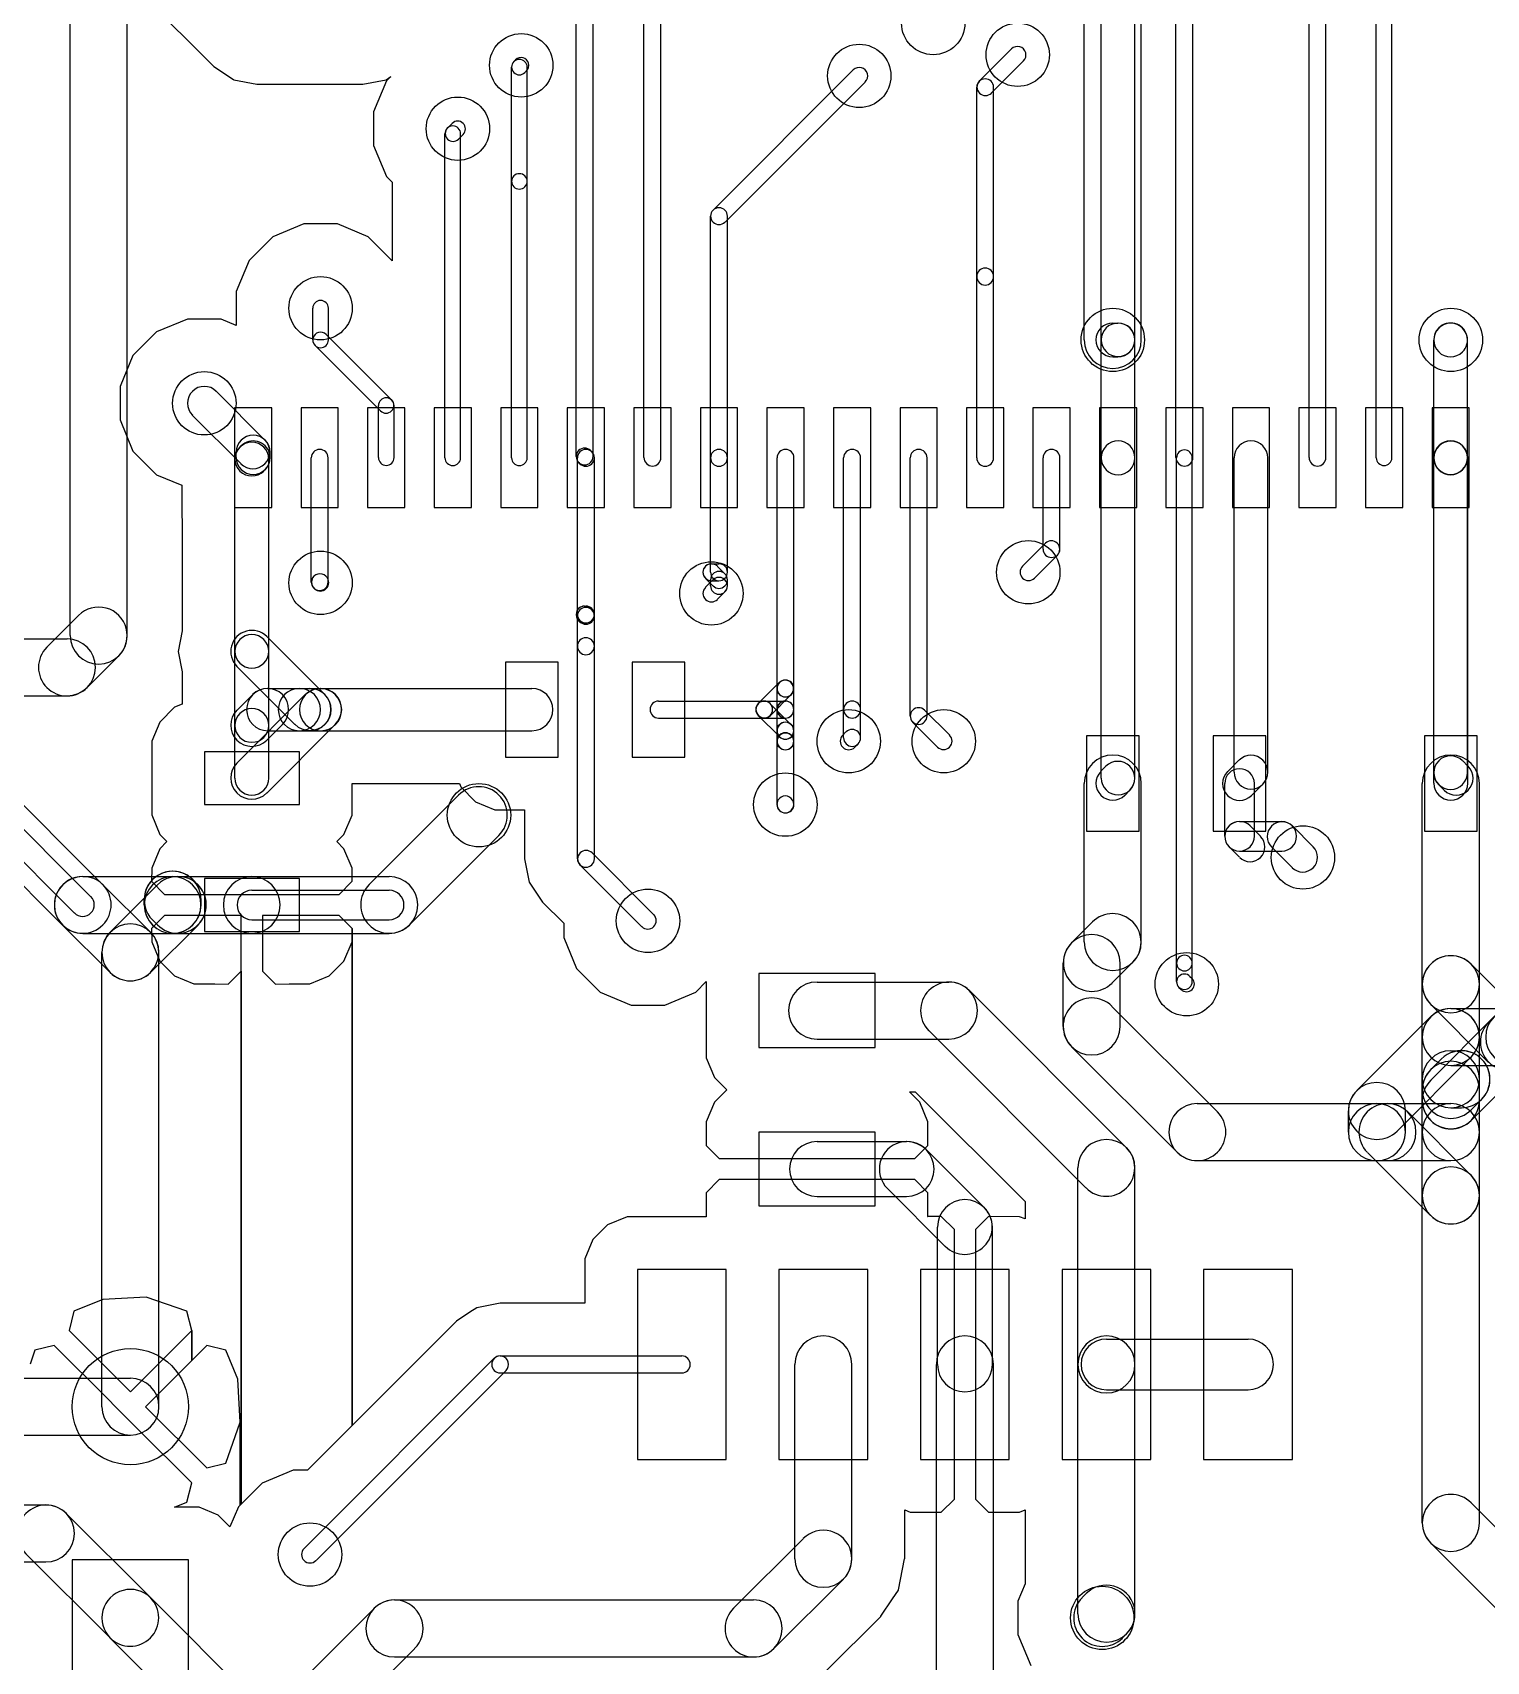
# Model space of a CAD drawing. Extents: x -29274 to 69862, y 24345 to 162744.
# Drawn here: x 587 to 7468, y 33264 to 40975 of the extents above; entities that cross this region are included whole.
import ezdxf

# ---------------------------------------------------------------- set-up
doc = ezdxf.new("R2010")
doc.units = 0
doc.layers.add('BLACK', color=1, linetype='CONTINUOUS')

msp = doc.modelspace()

# ---------------------------------------------------------------- linework, layer by layer
at = {"layer": 'BLACK'}
for p, q in [((765, 38120), (765, 43370)), ((1035, 38120), (1035, 43370)), ((5645, 39521), (5645, 42495)), ((5805, 39521), (5805, 42495)), ((5565, 39520), (5565, 42470)), ((5835, 39520), (5835, 42470)), ((5999, 38963), (5999, 42309)), ((6079, 38963), (6079, 42309)), ((6629, 38963), (6629, 41939)), ((6709, 38963), (6709, 41939)), ((6947, 38962), (6947, 41454)), ((7021, 38962), (7021, 41454)), ((1095, 41165), (1444, 40816)), ((1095, 41165), (1444, 40816)), ((3160, 38968), (3160, 41070)), ((3240, 38968), (3240, 41070)), ((3481, 38963), (3481, 41041)), ((3561, 38963), (3561, 41041)), ((5068, 40745), (5221, 40898)), ((1444, 40816), (1445, 40815)), ((1444, 40816), (1445, 40815)), ((1445, 40815), (1538, 40753)), ((1445, 40815), (1538, 40753)), ((2854, 40271), (2854, 40811)), ((2865, 40838), (2873, 40846)), ((2917, 40786), (2925, 40794)), ((2928, 40271), (2928, 40811)), ((3808, 40135), (4471, 40798)), ((5125, 40688), (5278, 40841)), ((1538, 40753), (1539, 40752)), ((1538, 40753), (1539, 40752)), ((1539, 40752), (1649, 40731)), ((1539, 40752), (1649, 40731)), ((1649, 40731), (1650, 40730)), ((1649, 40731), (1650, 40730)), ((1650, 40730), (2150, 40730)), ((1650, 40730), (2150, 40730)), ((2150, 40730), (2261, 40752)), ((2150, 40730), (2261, 40752)), ((2262, 40746), (2201, 40600)), ((2262, 40746), (2201, 40600)), ((2261, 40752), (2282, 40767)), ((2261, 40752), (2282, 40767)), ((2282, 40767), (2262, 40746)), ((2282, 40767), (2262, 40746)), ((3865, 40078), (4528, 40741)), ((5056, 39820), (5056, 40716)), ((5136, 39820), (5136, 40716)), ((2201, 40600), (2201, 40441)), ((2201, 40600), (2201, 40441)), ((2539, 38962), (2539, 40496)), ((2573, 40545), (2551, 40523)), ((2625, 40493), (2603, 40471)), ((2613, 38962), (2613, 40496)), ((2201, 40441), (2262, 40294)), ((2201, 40441), (2262, 40294)), ((2262, 40294), (2289, 40267)), ((2262, 40294), (2289, 40267)), ((2289, 40267), (2289, 39894)), ((2289, 40267), (2289, 39894)), ((2854, 38962), (2854, 40270)), ((2928, 38962), (2928, 40270)), ((3796, 38962), (3796, 40106)), ((3876, 38962), (3876, 40106)), ((1871, 40069), (1724, 40008)), ((1871, 40069), (1724, 40008)), ((2030, 40069), (1871, 40069)), ((2030, 40069), (1871, 40069)), ((2176, 40008), (2030, 40069)), ((2176, 40008), (2030, 40069)), ((1724, 40008), (1612, 39896)), ((1724, 40008), (1612, 39896)), ((2288, 39896), (2176, 40008)), ((2288, 39896), (2176, 40008)), ((1612, 39896), (1551, 39750)), ((1612, 39896), (1551, 39750)), ((2289, 39894), (2288, 39896)), ((2289, 39894), (2288, 39896)), ((5056, 38962), (5056, 39820)), ((5136, 38962), (5136, 39820)), ((1551, 39750), (1551, 39591)), ((1551, 39750), (1551, 39591)), ((1913, 39520), (1913, 39670)), ((1987, 39520), (1987, 39670)), ((1174, 39558), (1062, 39446)), ((1174, 39558), (1062, 39446)), ((1321, 39619), (1174, 39558)), ((1321, 39619), (1174, 39558)), ((1480, 39619), (1321, 39619)), ((1480, 39619), (1321, 39619)), ((1551, 39589), (1480, 39619)), ((1551, 39589), (1480, 39619)), ((1551, 39591), (1551, 39589)), ((1551, 39591), (1551, 39589)), ((5700, 39600), (5724, 39600)), ((5700, 39600), (5724, 39600)), ((5700, 39600), (5724, 39600)), ((2234, 39184), (1924, 39494)), ((2286, 39236), (1976, 39546)), ((5645, 38962), (5645, 39520)), ((5805, 38962), (5805, 39520)), ((7219, 38963), (7219, 39519)), ((7379, 38963), (7379, 39519)), ((1062, 39446), (1001, 39300)), ((1062, 39446), (1001, 39300)), ((5700, 39440), (5724, 39440)), ((5700, 39440), (5724, 39440)), ((5700, 39440), (5724, 39440)), ((1001, 39300), (1001, 39141)), ((1001, 39300), (1001, 39141)), ((1456, 39277), (1687, 39046)), ((1719, 39198), (1543, 39198)), ((1543, 39198), (1543, 38726)), ((1719, 38726), (1719, 39198)), ((2034, 39198), (1858, 39198)), ((1858, 39198), (1858, 38726)), ((2034, 38726), (2034, 39198)), ((2349, 39198), (2173, 39198)), ((2173, 39198), (2173, 38726)), ((2224, 38963), (2224, 39209)), ((2298, 38963), (2298, 39209)), ((2349, 38726), (2349, 39198)), ((2664, 39198), (2488, 39198)), ((2488, 39198), (2488, 38726)), ((2664, 38726), (2664, 39198)), ((2979, 39198), (2803, 39198)), ((2803, 39198), (2803, 38726)), ((2979, 38726), (2979, 39198)), ((3294, 39198), (3118, 39198)), ((3118, 39198), (3118, 38726)), ((3294, 38726), (3294, 39198)), ((3609, 39198), (3433, 39198)), ((3433, 39198), (3433, 38726)), ((3609, 38726), (3609, 39198)), ((3924, 39198), (3748, 39198)), ((3748, 39198), (3748, 38726)), ((3924, 38726), (3924, 39198)), ((4239, 39198), (4063, 39198)), ((4063, 39198), (4063, 38726)), ((4239, 38726), (4239, 39198)), ((4554, 39198), (4378, 39198)), ((4378, 39198), (4378, 38726)), ((4554, 38726), (4554, 39198)), ((4869, 39198), (4693, 39198)), ((4693, 39198), (4693, 38726)), ((4869, 38726), (4869, 39198)), ((5184, 39198), (5008, 39198)), ((5008, 39198), (5008, 38726)), ((5184, 38726), (5184, 39198)), ((5498, 39198), (5322, 39198)), ((5322, 39198), (5322, 38726)), ((5498, 38726), (5498, 39198)), ((5813, 39198), (5637, 39198)), ((5637, 39198), (5637, 38726)), ((5813, 38726), (5813, 39198)), ((6127, 39198), (5951, 39198)), ((5951, 39198), (5951, 38726)), ((6127, 38726), (6127, 39198)), ((6442, 39198), (6266, 39198)), ((6266, 39198), (6266, 38726)), ((6442, 38726), (6442, 39198)), ((6757, 39198), (6581, 39198)), ((6581, 39198), (6581, 38726)), ((6757, 38726), (6757, 39198)), ((7072, 39198), (6896, 39198)), ((6896, 39198), (6896, 38726)), ((7072, 38726), (7072, 39198)), ((7387, 39198), (7211, 39198)), ((7211, 39198), (7211, 38726)), ((7387, 38726), (7387, 39198)), ((1001, 39141), (1062, 38994)), ((1001, 39141), (1062, 38994)), ((1343, 39164), (1574, 38933)), ((1569, 39013), (1574, 39018)), ((1062, 38994), (1174, 38882)), ((1062, 38994), (1174, 38882)), ((1545, 38046), (1545, 38956)), ((1551, 38963), (1551, 38989)), ((1705, 38046), (1705, 38956)), ((1711, 38963), (1711, 38989)), ((1906, 38374), (1906, 38962)), ((1986, 38374), (1986, 38962)), ((3166, 38220), (3166, 38962)), ((3228, 38996), (3234, 38990)), ((3246, 38220), (3246, 38962)), ((3796, 38420), (3796, 38962)), ((3876, 38420), (3876, 38962)), ((4111, 37870), (4111, 38962)), ((4191, 37870), (4191, 38962)), ((4426, 37770), (4426, 38962)), ((4506, 37770), (4506, 38962)), ((4741, 37740), (4741, 38962)), ((4821, 37740), (4821, 38962)), ((5370, 38530), (5370, 38962)), ((5450, 38530), (5450, 38962)), ((5645, 37446), (5645, 38962)), ((5805, 37446), (5805, 38962)), ((6002, 36570), (6002, 38962)), ((6076, 36570), (6076, 38962)), ((6274, 37474), (6274, 38962)), ((6434, 37474), (6434, 38962)), ((7219, 37472), (7219, 38962)), ((7220, 37421), (7220, 38961)), ((7379, 37472), (7379, 38962)), ((7380, 37421), (7380, 38961)), ((1174, 38882), (1294, 38832)), ((1174, 38882), (1294, 38832)), ((1682, 38900), (1687, 38905)), ((3172, 38940), (3178, 38934)), ((1294, 38832), (1294, 38677)), ((1294, 38832), (1294, 38677)), ((1543, 38726), (1719, 38726)), ((1858, 38726), (2034, 38726)), ((2173, 38726), (2349, 38726)), ((2488, 38726), (2664, 38726)), ((2803, 38726), (2979, 38726)), ((3118, 38726), (3294, 38726)), ((3433, 38726), (3609, 38726)), ((3748, 38726), (3924, 38726)), ((4063, 38726), (4239, 38726)), ((4378, 38726), (4554, 38726)), ((4693, 38726), (4869, 38726)), ((5008, 38726), (5184, 38726)), ((5322, 38726), (5498, 38726)), ((5637, 38726), (5813, 38726)), ((5951, 38726), (6127, 38726)), ((6266, 38726), (6442, 38726)), ((6581, 38726), (6757, 38726)), ((6896, 38726), (7072, 38726)), ((7211, 38726), (7387, 38726)), ((1294, 38677), (1295, 38675)), ((1294, 38677), (1295, 38675)), ((1295, 38675), (1295, 38143)), ((1295, 38675), (1295, 38143)), ((5381, 38558), (5272, 38449)), ((5438, 38501), (5329, 38392)), ((1978, 38399), (1975, 38402)), ((3800, 38460), (3836, 38460)), ((3864, 38413), (3829, 38448)), ((1921, 38342), (1918, 38345)), ((3807, 38356), (3772, 38391)), ((3772, 38349), (3807, 38384)), ((3796, 38356), (3796, 38384)), ((3800, 38380), (3836, 38380)), ((3829, 38292), (3864, 38327)), ((3876, 38356), (3876, 38384)), ((3200, 38260), (3206, 38260)), ((3234, 38242), (3228, 38248)), ((655, 38066), (804, 38215)), ((3166, 38070), (3166, 38214)), ((3178, 38186), (3172, 38192)), ((3200, 38180), (3206, 38180)), ((3246, 38070), (3246, 38214)), ((100, 38105), (750, 38105)), ((1295, 38143), (1276, 38045)), ((1295, 38143), (1276, 38045)), ((1970, 37842), (1696, 38116)), ((846, 37875), (995, 38024)), ((1276, 38045), (1295, 37948)), ((1276, 38045), (1295, 37948)), ((1545, 37695), (1545, 38045)), ((1705, 37695), (1705, 38045)), ((3166, 37064), (3166, 38070)), ((3246, 37064), (3246, 38070)), ((1295, 37948), (1295, 37797)), ((1295, 37948), (1295, 37797)), ((1828, 37700), (1554, 37974)), ((3075, 37995), (2825, 37995)), ((2825, 37995), (2825, 37545)), ((3075, 37545), (3075, 37995)), ((3675, 37995), (3425, 37995)), ((3425, 37995), (3425, 37545)), ((3675, 37545), (3675, 37995)), ((920, 36941), (-5, 37866)), ((1700, 37870), (1850, 37870)), ((1850, 37870), (1950, 37870)), ((1850, 37870), (1900, 37870)), ((1950, 37870), (2950, 37870)), ((4121, 37898), (4022, 37799)), ((4111, 37770), (4111, 37870)), ((4191, 37770), (4191, 37870)), ((863, 36884), (-62, 37809)), ((100, 37835), (750, 37835)), ((1295, 37796), (1259, 37781)), ((1295, 37796), (1259, 37781)), ((1295, 37797), (1295, 37796)), ((1295, 37797), (1295, 37796)), ((1629, 37841), (1554, 37766)), ((1878, 37841), (1554, 37517)), ((3550, 37810), (4050, 37810)), ((4050, 37810), (4150, 37810)), ((4078, 37798), (4178, 37698)), ((4178, 37841), (4079, 37742)), ((786, 36807), (-139, 37732)), ((1189, 37711), (1151, 37620)), ((1189, 37711), (1151, 37620)), ((1259, 37781), (1189, 37711)), ((1259, 37781), (1189, 37711)), ((3550, 37730), (4050, 37730)), ((4022, 37742), (4122, 37642)), ((4050, 37730), (4150, 37730)), ((4111, 37670), (4111, 37770)), ((4191, 37670), (4191, 37770)), ((4426, 37636), (4426, 37770)), ((4506, 37636), (4506, 37770)), ((4752, 37711), (4871, 37592)), ((4809, 37768), (4928, 37649)), ((729, 36750), (-196, 37675)), ((1545, 37445), (1545, 37695)), ((1770, 37700), (1695, 37625)), ((2020, 37699), (1696, 37375)), ((1700, 37670), (1850, 37670)), ((1705, 37445), (1705, 37695)), ((1850, 37670), (1950, 37670)), ((1850, 37670), (1900, 37670)), ((1950, 37670), (2950, 37670)), ((4111, 37620), (4111, 37670)), ((4191, 37620), (4191, 37670)), ((4437, 37664), (4422, 37649)), ((5575, 37645), (5575, 37195)), ((5825, 37645), (5575, 37645)), ((5825, 37195), (5825, 37645)), ((6175, 37645), (6175, 37195)), ((6425, 37645), (6175, 37645)), ((6425, 37195), (6425, 37645)), ((7175, 37645), (7175, 37195)), ((7425, 37645), (7175, 37645)), ((7425, 37195), (7425, 37645)), ((1151, 37620), (1151, 37521)), ((1151, 37620), (1151, 37521)), ((1850, 37570), (1400, 37570)), ((1400, 37570), (1400, 37320)), ((1850, 37320), (1850, 37570)), ((4111, 37321), (4111, 37619)), ((4191, 37321), (4191, 37619)), ((4494, 37607), (4479, 37592)), ((1151, 37521), (1151, 37271)), ((1151, 37521), (1151, 37271)), ((2825, 37545), (3075, 37545)), ((3425, 37545), (3675, 37545)), ((5667, 37502), (5643, 37478)), ((6297, 37530), (6244, 37477)), ((7356, 37527), (7381, 37502)), ((2099, 37369), (2099, 37420)), ((2099, 37420), (2607, 37420)), ((2099, 37369), (2099, 37420)), ((2099, 37420), (2607, 37420)), ((2607, 37420), (2614, 37404)), ((2607, 37420), (2614, 37404)), ((2614, 37404), (2684, 37334)), ((2614, 37404), (2684, 37334)), ((5565, 36670), (5565, 37420)), ((5835, 36670), (5835, 37420)), ((6230, 37170), (6230, 37420)), ((6410, 37417), (6357, 37364)), ((6370, 37170), (6370, 37420)), ((7165, 36470), (7165, 37420)), ((7243, 37414), (7268, 37389)), ((7435, 36470), (7435, 37420)), ((2099, 37270), (2099, 37369)), ((2099, 37270), (2099, 37369)), ((2604, 37366), (2179, 36941)), ((2684, 37334), (2775, 37296)), ((2684, 37334), (2775, 37296)), ((5781, 37388), (5757, 37364)), ((1151, 37271), (1189, 37179)), ((1151, 37271), (1189, 37179)), ((1400, 37320), (1850, 37320)), ((2061, 37179), (2099, 37270)), ((2061, 37179), (2099, 37270)), ((2775, 37296), (2874, 37296)), ((2775, 37296), (2874, 37296)), ((2874, 37296), (2916, 37296)), ((2874, 37296), (2916, 37296)), ((2916, 37296), (2916, 37064)), ((2916, 37296), (2916, 37064)), ((1189, 37179), (1223, 37145)), ((1189, 37179), (1223, 37145)), ((2027, 37145), (2061, 37179)), ((2027, 37145), (2061, 37179)), ((2795, 37175), (2370, 36750)), ((5575, 37195), (5825, 37195)), ((6175, 37195), (6425, 37195)), ((6300, 37240), (6500, 37240)), ((6350, 37219), (6399, 37170)), ((6550, 37219), (6649, 37120)), ((7175, 37195), (7425, 37195)), ((1189, 37111), (1151, 37019)), ((1189, 37111), (1151, 37019)), ((1223, 37145), (1189, 37111)), ((1223, 37145), (1189, 37111)), ((2061, 37111), (2027, 37145)), ((2061, 37111), (2027, 37145)), ((2099, 37019), (2061, 37111)), ((2099, 37019), (2061, 37111)), ((3235, 37092), (3528, 36799)), ((6251, 37120), (6300, 37071)), ((6300, 37100), (6500, 37100)), ((6451, 37120), (6550, 37021)), ((1151, 37019), (1150, 36957)), ((1151, 37019), (1150, 36957)), ((2100, 36957), (2099, 37019)), ((2100, 36957), (2099, 37019)), ((2916, 37064), (2938, 36953)), ((2916, 37064), (2938, 36953)), ((3178, 37035), (3471, 36742)), ((825, 36980), (1249, 36980)), ((1145, 36716), (920, 36941)), ((954, 36716), (1179, 36941)), ((1150, 36957), (1212, 36895)), ((1150, 36957), (1212, 36895)), ((1250, 36980), (1624, 36980)), ((1369, 36941), (1345, 36965)), ((1850, 36970), (1400, 36970)), ((1400, 36970), (1400, 36720)), ((1625, 36980), (2275, 36980)), ((1850, 36720), (1850, 36970)), ((2038, 36895), (2100, 36957)), ((2038, 36895), (2100, 36957)), ((2938, 36953), (3001, 36859)), ((2938, 36953), (3001, 36859)), ((1115, 36846), (1115, 36870)), ((1212, 36895), (1525, 36895)), ((1212, 36895), (1525, 36895)), ((1385, 36846), (1385, 36870)), ((1525, 36895), (1575, 36895)), ((1525, 36895), (1575, 36895)), ((1575, 36895), (1675, 36895)), ((1575, 36895), (1675, 36895)), ((1625, 36915), (2275, 36915)), ((1675, 36895), (1725, 36895)), ((1675, 36895), (1725, 36895)), ((1725, 36895), (2038, 36895)), ((1725, 36895), (2038, 36895)), ((3001, 36859), (3101, 36759)), ((3001, 36859), (3101, 36759)), ((1212, 36795), (1150, 36733)), ((1212, 36795), (1150, 36733)), ((1575, 36795), (1212, 36795)), ((1575, 36795), (1212, 36795)), ((1575, 36532), (1575, 36795)), ((1575, 36532), (1575, 36795)), ((2038, 36795), (1675, 36795)), ((1675, 36795), (1675, 36532)), ((2038, 36795), (1675, 36795)), ((1675, 36795), (1675, 36532)), ((2100, 36733), (2038, 36795)), ((2100, 36733), (2038, 36795)), ((954, 36525), (729, 36750)), ((825, 36710), (1249, 36710)), ((1145, 36525), (1370, 36750)), ((1150, 36733), (1151, 36671)), ((1150, 36733), (1151, 36671)), ((1179, 36751), (1155, 36775)), ((1250, 36710), (1624, 36710)), ((1400, 36720), (1850, 36720)), ((1625, 36775), (2275, 36775)), ((1625, 36710), (2275, 36710)), ((2099, 36671), (2100, 36733)), ((2099, 36671), (2100, 36733)), ((2100, 34381), (2100, 36733)), ((2100, 36733), (2100, 34381)), ((2100, 34381), (2100, 36733)), ((2100, 36733), (2100, 34381)), ((3101, 36759), (3101, 36691)), ((3101, 36759), (3101, 36691)), ((5604, 36765), (5505, 36666)), ((1151, 36671), (1189, 36579)), ((1151, 36671), (1189, 36579)), ((2061, 36579), (2099, 36671)), ((2061, 36579), (2099, 36671)), ((3101, 36691), (3162, 36544)), ((3101, 36691), (3162, 36544)), ((915, 34470), (915, 36620)), ((1185, 34470), (1185, 36620)), ((1189, 36579), (1259, 36509)), ((1189, 36579), (1259, 36509)), ((1991, 36509), (2061, 36579)), ((1991, 36509), (2061, 36579)), ((5465, 36270), (5465, 36570)), ((5795, 36574), (5696, 36475)), ((5735, 36270), (5735, 36570)), ((6002, 36482), (6002, 36570)), ((6076, 36482), (6076, 36570)), ((7395, 36566), (7670, 36291)), ((1259, 36509), (1350, 36471)), ((1259, 36509), (1350, 36471)), ((1513, 36470), (1575, 36532)), ((1513, 36470), (1575, 36532)), ((1575, 34009), (1575, 36532)), ((1575, 36532), (1575, 34009)), ((1575, 34009), (1575, 36532)), ((1575, 36532), (1575, 34009)), ((1675, 36532), (1737, 36470)), ((1675, 36532), (1737, 36470)), ((1900, 36471), (1991, 36509)), ((1900, 36471), (1991, 36509)), ((3162, 36544), (3274, 36432)), ((3162, 36544), (3274, 36432)), ((3726, 36432), (3776, 36482)), ((3726, 36432), (3776, 36482)), ((3776, 36482), (3776, 36471)), ((3776, 36482), (3776, 36471)), ((4575, 36520), (4025, 36520)), ((4025, 36520), (4025, 36170)), ((4300, 36480), (4924, 36480)), ((4575, 36170), (4575, 36520)), ((6065, 36507), (6075, 36497)), ((1350, 36471), (1449, 36471)), ((1350, 36471), (1449, 36471)), ((1449, 36471), (1513, 36470)), ((1449, 36471), (1513, 36470)), ((1737, 36470), (1801, 36471)), ((1737, 36470), (1801, 36471)), ((1801, 36471), (1900, 36471)), ((1801, 36471), (1900, 36471)), ((3274, 36432), (3420, 36371)), ((3274, 36432), (3420, 36371)), ((3579, 36371), (3726, 36432)), ((3579, 36371), (3726, 36432)), ((3776, 36471), (3776, 36121)), ((3776, 36471), (3776, 36121)), ((5021, 36440), (5764, 35697)), ((6013, 36455), (6023, 36445)), ((7165, 36220), (7165, 36470)), ((7435, 36220), (7435, 36470)), ((3420, 36371), (3579, 36371)), ((3420, 36371), (3579, 36371)), ((5696, 36365), (6195, 35866)), ((7204, 36375), (7479, 36100)), ((7300, 36355), (7600, 36355)), ((4830, 36249), (5573, 35506)), ((6855, 35966), (7204, 36315)), ((7504, 36315), (7205, 36016)), ((4025, 36170), (4575, 36170)), ((4300, 36210), (4924, 36210)), ((5505, 36174), (6004, 35675)), ((7165, 36020), (7165, 36220)), ((7435, 36020), (7435, 36220)), ((3776, 36121), (3814, 36029)), ((3776, 36121), (3814, 36029)), ((7046, 35775), (7395, 36124)), ((7205, 36066), (7254, 36115)), ((7300, 36155), (7350, 36155)), ((7695, 36124), (7396, 35825)), ((3814, 36029), (3873, 35970)), ((3814, 36029), (3873, 35970)), ((7165, 35770), (7165, 36020)), ((7300, 36085), (7600, 36085)), ((7435, 35770), (7435, 36020)), ((3873, 35970), (3814, 35911)), ((3873, 35970), (3814, 35911)), ((4786, 35911), (4737, 35960)), ((4737, 35960), (4765, 35960)), ((4786, 35911), (4737, 35960)), ((4737, 35960), (4765, 35960)), ((4765, 35960), (5285, 35441)), ((4765, 35960), (5285, 35441)), ((7165, 35920), (7165, 35970)), ((7435, 35920), (7435, 35970)), ((3814, 35911), (3776, 35819)), ((3814, 35911), (3776, 35819)), ((4824, 35819), (4786, 35911)), ((4824, 35819), (4786, 35911)), ((6100, 35905), (6950, 35905)), ((6815, 35770), (6815, 35870)), ((6950, 35905), (7000, 35905)), ((6950, 35905), (7300, 35905)), ((7085, 35770), (7085, 35870)), ((7096, 35865), (7395, 35566)), ((7300, 35885), (7350, 35885)), ((7396, 35875), (7445, 35924)), ((3776, 35819), (3775, 35707)), ((3776, 35819), (3775, 35707)), ((4825, 35707), (4824, 35819)), ((4825, 35707), (4824, 35819)), ((3775, 35707), (3837, 35645)), ((3775, 35707), (3837, 35645)), ((4575, 35770), (4025, 35770)), ((4025, 35770), (4025, 35420)), ((4300, 35725), (4724, 35725)), ((4575, 35420), (4575, 35770)), ((4763, 35645), (4825, 35707)), ((4763, 35645), (4825, 35707)), ((7165, 35470), (7165, 35770)), ((7435, 35470), (7435, 35770)), ((3837, 35645), (4200, 35645)), ((3837, 35645), (4200, 35645)), ((4200, 35645), (4250, 35645)), ((4200, 35645), (4250, 35645)), ((4250, 35645), (4350, 35645)), ((4250, 35645), (4350, 35645)), ((4350, 35645), (4400, 35645)), ((4350, 35645), (4400, 35645)), ((4400, 35645), (4763, 35645)), ((4400, 35645), (4763, 35645)), ((5091, 35413), (4817, 35687)), ((6100, 35635), (6950, 35635)), ((6905, 35674), (7204, 35375)), ((6950, 35635), (7000, 35635)), ((6950, 35635), (7300, 35635)), ((5535, 34670), (5535, 35600)), ((5805, 34670), (5805, 35600)), ((3837, 35545), (3775, 35483)), ((3837, 35545), (3775, 35483)), ((3775, 35483), (3776, 35371)), ((3775, 35483), (3776, 35371)), ((4200, 35545), (3837, 35545)), ((4200, 35545), (3837, 35545)), ((4250, 35545), (4200, 35545)), ((4250, 35545), (4200, 35545)), ((4350, 35545), (4250, 35545)), ((4350, 35545), (4250, 35545)), ((4400, 35545), (4350, 35545)), ((4400, 35545), (4350, 35545)), ((4763, 35545), (4400, 35545)), ((4763, 35545), (4400, 35545)), ((4907, 35229), (4633, 35503)), ((4825, 35483), (4763, 35545)), ((4825, 35483), (4763, 35545)), ((4824, 35371), (4825, 35483)), ((4824, 35371), (4825, 35483)), ((4025, 35420), (4575, 35420)), ((4300, 35465), (4724, 35465)), ((5285, 35441), (5285, 35359)), ((5285, 35441), (5285, 35359)), ((7165, 33920), (7165, 35470)), ((7435, 33920), (7435, 35470)), ((3309, 35331), (3239, 35261)), ((3309, 35331), (3239, 35261)), ((3401, 35369), (3309, 35331)), ((3401, 35369), (3309, 35331)), ((3776, 35369), (3401, 35369)), ((3776, 35369), (3401, 35369)), ((3776, 35371), (3776, 35369)), ((3776, 35371), (3776, 35369)), ((4823, 35370), (4824, 35371)), ((4823, 35370), (4824, 35371)), ((4888, 35370), (4823, 35370)), ((4888, 35370), (4823, 35370)), ((4870, 34670), (4870, 35320)), ((4950, 35308), (4888, 35370)), ((4950, 35308), (4888, 35370)), ((5112, 35370), (5050, 35308)), ((5112, 35370), (5050, 35308)), ((5259, 35369), (5112, 35370)), ((5259, 35369), (5112, 35370)), ((5130, 34670), (5130, 35320)), ((5285, 35359), (5259, 35369)), ((5285, 35359), (5259, 35369)), ((3239, 35261), (3201, 35170)), ((3239, 35261), (3201, 35170)), ((4950, 34770), (4950, 35308)), ((4950, 34770), (4950, 35308)), ((5050, 35308), (5050, 34770)), ((5050, 35308), (5050, 34770)), ((3201, 35170), (3201, 35071)), ((3201, 35170), (3201, 35071)), ((3450, 35120), (3450, 34220)), ((3870, 35120), (3450, 35120)), ((3870, 34220), (3870, 35120)), ((4120, 35120), (4120, 34220)), ((4540, 35120), (4120, 35120)), ((4540, 34220), (4540, 35120)), ((4790, 35120), (4790, 34220)), ((5210, 35120), (4790, 35120)), ((5210, 34220), (5210, 35120)), ((5460, 35120), (5460, 34220)), ((5880, 35120), (5460, 35120)), ((5880, 34220), (5880, 35120)), ((6130, 35120), (6130, 34220)), ((6550, 35120), (6130, 35120)), ((6550, 34220), (6550, 35120)), ((3201, 35071), (3201, 34960)), ((3201, 35071), (3201, 34960)), ((920, 34978), (783, 34922)), ((920, 34978), (783, 34922)), ((1124, 34989), (920, 34978)), ((1124, 34989), (920, 34978)), ((1317, 34922), (1124, 34989)), ((1317, 34922), (1124, 34989)), ((2689, 34938), (2657, 34917)), ((2689, 34938), (2657, 34917)), ((2800, 34960), (2689, 34938)), ((2800, 34960), (2689, 34938)), ((3201, 34960), (2800, 34960)), ((3201, 34960), (2800, 34960)), ((783, 34922), (760, 34831)), ((783, 34922), (760, 34831)), ((1340, 34831), (1317, 34922)), ((1340, 34831), (1317, 34922)), ((2594, 34875), (2100, 34381)), ((2594, 34875), (2100, 34381)), ((2657, 34917), (2594, 34875)), ((2657, 34917), (2594, 34875)), ((760, 34831), (1050, 34541)), ((760, 34831), (1050, 34541)), ((1050, 34541), (1340, 34831)), ((1050, 34541), (1340, 34831)), ((1340, 34689), (1340, 34831)), ((1340, 34831), (1340, 34689)), ((1340, 34689), (1340, 34831)), ((1340, 34831), (1340, 34689)), ((5670, 34790), (6340, 34790)), ((598, 34737), (575, 34671)), ((598, 34737), (575, 34671)), ((689, 34760), (598, 34737)), ((689, 34760), (598, 34737)), ((944, 34505), (689, 34760)), ((944, 34505), (689, 34760)), ((1411, 34760), (1340, 34689)), ((1411, 34760), (1340, 34689)), ((1502, 34737), (1411, 34760)), ((1502, 34737), (1411, 34760)), ((1558, 34600), (1502, 34737)), ((1558, 34600), (1502, 34737)), ((2800, 34710), (3660, 34710)), ((4950, 34720), (4950, 34770)), ((4950, 34720), (4950, 34770)), ((4950, 34620), (4950, 34720)), ((4950, 34620), (4950, 34720)), ((5050, 34770), (5050, 34720)), ((5050, 34770), (5050, 34720)), ((5050, 34720), (5050, 34620)), ((5050, 34720), (5050, 34620)), ((1340, 34689), (1121, 34470)), ((1340, 34689), (1121, 34470)), ((1872, 33799), (2771, 34698)), ((1929, 33742), (2828, 34641)), ((2800, 34630), (3660, 34630)), ((4195, 33750), (4195, 34670)), ((4465, 33750), (4465, 34670)), ((4865, 31220), (4865, 34670)), ((5135, 31220), (5135, 34670)), ((5535, 33490), (5535, 34670)), ((5805, 33490), (5805, 34670)), ((-2250, 34605), (1050, 34605)), ((1569, 34396), (1558, 34600)), ((1569, 34396), (1558, 34600)), ((4950, 34570), (4950, 34620)), ((4950, 34570), (4950, 34620)), ((4950, 34032), (4950, 34570)), ((4950, 34032), (4950, 34570)), ((5050, 34620), (5050, 34570)), ((5050, 34620), (5050, 34570)), ((5050, 34570), (5050, 34032)), ((5050, 34570), (5050, 34032)), ((5670, 34550), (6340, 34550)), ((979, 34470), (944, 34505)), ((979, 34470), (944, 34505)), ((1050, 34399), (979, 34470)), ((1050, 34399), (979, 34470)), ((1121, 34470), (1411, 34180)), ((1121, 34470), (1411, 34180)), ((1085, 34364), (1050, 34399)), ((1085, 34364), (1050, 34399)), ((1502, 34203), (1569, 34396)), ((1502, 34203), (1569, 34396)), ((1569, 34003), (1569, 34396)), ((1569, 34396), (1569, 34003)), ((1569, 34003), (1569, 34396)), ((1569, 34396), (1569, 34003)), ((-2250, 34335), (1050, 34335)), ((1340, 34109), (1085, 34364)), ((1340, 34109), (1085, 34364)), ((2100, 34381), (1888, 34169)), ((2100, 34381), (1888, 34169)), ((1411, 34180), (1502, 34203)), ((1411, 34180), (1502, 34203)), ((1821, 34169), (1674, 34108)), ((1821, 34169), (1674, 34108)), ((1888, 34169), (1821, 34169)), ((1888, 34169), (1821, 34169)), ((3450, 34220), (3870, 34220)), ((4120, 34220), (4540, 34220)), ((4790, 34220), (5210, 34220)), ((5460, 34220), (5880, 34220)), ((6130, 34220), (6550, 34220)), ((1317, 34018), (1340, 34109)), ((1317, 34018), (1340, 34109)), ((1674, 34108), (1575, 34009)), ((1674, 34108), (1575, 34009)), ((1258, 33994), (1317, 34018)), ((1258, 33994), (1317, 34018)), ((1575, 34009), (1569, 34003)), ((1575, 34009), (1569, 34003)), ((4888, 33970), (4950, 34032)), ((4888, 33970), (4950, 34032)), ((5050, 34032), (5112, 33970)), ((5050, 34032), (5112, 33970)), ((7396, 34015), (7895, 33516)), ((-1700, 34005), (650, 34005)), ((746, 33965), (1145, 33566)), ((1276, 33994), (1258, 33994)), ((1276, 33994), (1258, 33994)), ((1375, 33994), (1276, 33994)), ((1375, 33994), (1276, 33994)), ((1466, 33956), (1375, 33994)), ((1466, 33956), (1375, 33994)), ((1521, 33901), (1466, 33956)), ((1521, 33901), (1466, 33956)), ((1562, 33996), (1521, 33901)), ((1562, 33996), (1521, 33901)), ((1569, 34003), (1562, 33996)), ((1569, 34003), (1562, 33996)), ((4715, 33750), (4715, 33982)), ((4715, 33982), (4741, 33971)), ((4715, 33750), (4715, 33982)), ((4715, 33982), (4741, 33971)), ((4741, 33971), (4888, 33970)), ((4741, 33971), (4888, 33970)), ((5112, 33970), (5259, 33971)), ((5112, 33970), (5259, 33971)), ((5259, 33971), (5285, 33982)), ((5259, 33971), (5285, 33982)), ((5285, 33982), (5285, 33632)), ((5285, 33982), (5285, 33632)), ((3905, 33516), (4234, 33845)), ((7205, 33824), (7704, 33325)), ((-1700, 33735), (650, 33735)), ((555, 33774), (954, 33375)), ((1325, 33745), (775, 33745)), ((775, 33745), (775, 33195)), ((1325, 33195), (1325, 33745)), ((4686, 33603), (4714, 33750)), ((4686, 33603), (4714, 33750)), ((4714, 33750), (4715, 33750)), ((4714, 33750), (4715, 33750)), ((4096, 33325), (4425, 33654)), ((5285, 33632), (5251, 33550)), ((5285, 33632), (5251, 33550)), ((1795, 32916), (1146, 33565)), ((2300, 33555), (4000, 33555)), ((4602, 33478), (4657, 33561)), ((4602, 33478), (4657, 33561)), ((4657, 33561), (4685, 33602)), ((4657, 33561), (4685, 33602)), ((4685, 33602), (4686, 33603)), ((4685, 33602), (4686, 33603)), ((5251, 33550), (5251, 33391)), ((5251, 33550), (5251, 33391)), ((5555, 33566), (5574, 33585)), ((1605, 32916), (2204, 33515)), ((4343, 33220), (4602, 33477)), ((4343, 33220), (4602, 33477)), ((4602, 33477), (4602, 33478)), ((4602, 33477), (4602, 33478)), ((5251, 33391), (5312, 33244)), ((5251, 33391), (5312, 33244)), ((5746, 33375), (5765, 33394)), ((1604, 32725), (955, 33374)), ((1796, 32725), (2395, 33324)), ((2300, 33285), (4000, 33285))]:
    msp.add_line(p, q, dxfattribs=at)
for centre, radius in [((4850, 41020), 150), ((2900, 40820), 150), ((5250, 40870), 150), ((4500, 40770), 150), ((2600, 40520), 150), ((1950, 39670), 150), ((5700, 39520), 150), ((7300, 39520), 150), ((1400, 39220), 150), ((5300, 38420), 150), ((1950, 38370), 150), ((3800, 38320), 150), ((4450, 37620), 150), ((4900, 37620), 150), ((2700, 37270), 150), ((4150, 37320), 150), ((6600, 37070), 150), ((3500, 36770), 150), ((6050, 36470), 150), ((1050, 34470), 275), ((1900, 33770), 150), ((5650, 33470), 150)]:
    msp.add_circle(centre, radius, dxfattribs=at)
for centre, radius, start, end in [((5249, 40869), 40, 315, 495), ((2891, 40811), 37, 360, 540), ((2891, 40812), 37, 135, 315), ((2899, 40820), 37, 315, 495), ((4500, 40770), 40, 315, 495), ((5096, 40716), 40, 360, 540), ((5097, 40717), 40, 135, 315), ((2576, 40496), 37, 360, 540), ((2577, 40497), 37, 135, 315), ((2599, 40519), 37, -45, 135), ((2891, 40270), 37, 360, 540), ((2891, 40271), 37, 180, 360), ((3836, 40106), 40, 360, 540), ((3836, 40106), 40, 135, 315), ((5096, 39820), 40, 360, 540), ((5096, 39820), 40, 180, 360), ((1950, 39670), 37, 360, 540), ((5700, 39520), 80, 90, 270), ((5700, 39520), 80, 90, 270), ((5700, 39520), 80, 90, 270), ((5725, 39520), 80, 360, 540), ((5724, 39520), 80, 270, 450), ((5724, 39520), 80, 270, 450), ((5724, 39520), 80, 270, 450), ((7299, 39519), 80, 360, 540), ((7299, 39520), 80, 135, 315), ((7299, 39520), 80, 315, 495), ((1950, 39520), 37, 405, 585), ((1950, 39520), 37, 180, 360), ((5700, 39520), 135, 180, 360), ((5725, 39521), 80, 180, 360), ((1400, 39220), 80, 45, 225), ((2261, 39209), 37, 360, 540), ((2260, 39210), 37, 225, 405), ((1625, 38956), 80, 360, 540), ((1631, 38989), 80, 360, 540), ((1630, 38990), 80, 225, 405), ((1631, 38962), 80, 315, 495), ((5725, 38962), 80, 360, 540), ((6354, 38962), 80, 360, 540), ((7299, 38962), 80, 405, 585), ((7299, 38962), 80, 360, 540), ((7300, 38961), 80, 360, 540), ((7299, 38962), 80, 225, 405), ((1625, 38956), 80, 135, 315), ((1631, 38963), 80, 180, 360), ((1946, 38962), 40, 360, 540), ((2261, 38963), 37, 180, 360), ((2576, 38962), 37, 180, 360), ((2891, 38962), 37, 180, 360), ((3200, 38968), 40, 45, 225), ((3200, 38968), 40, 180, 360), ((3206, 38962), 40, 360, 540), ((3206, 38962), 40, 225, 405), ((3521, 38963), 40, 180, 360), ((3836, 38962), 40, 360, 540), ((3836, 38962), 40, 180, 360), ((4151, 38962), 40, 360, 540), ((4466, 38962), 40, 360, 540), ((4781, 38962), 40, 360, 540), ((5096, 38962), 40, 180, 360), ((5410, 38962), 40, 360, 540), ((5725, 38962), 80, 180, 360), ((6039, 38963), 40, 180, 360), ((6039, 38962), 37, 360, 540), ((6669, 38963), 40, 180, 360), ((6984, 38962), 37, 180, 360), ((7299, 38963), 80, 180, 360), ((5409, 38529), 40, -45, 135), ((5410, 38530), 40, 180, 360), ((1947, 38373), 40, 405, 585), ((3800, 38420), 40, 90, 270), ((3800, 38420), 40, 405, 585), ((3836, 38384), 40, 360, 540), ((3836, 38420), 40, 180, 360), ((3836, 38384), 40, 225, 405), ((3836, 38420), 40, 270, 450), ((5301, 38421), 40, 135, 315), ((1946, 38374), 40, 180, 360), ((1949, 38371), 40, 225, 405), ((3800, 38320), 40, 135, 315), ((3836, 38356), 40, 180, 360), ((3836, 38356), 40, 315, 495), ((900, 38120), 135, 315, 495), ((3200, 38220), 40, 90, 270), ((3200, 38220), 40, 405, 585), ((3206, 38214), 40, 360, 540), ((3206, 38220), 40, 270, 450), ((3206, 38220), 40, 180, 360), ((3206, 38214), 40, 225, 405), ((750, 37970), 135, 270, 450), ((900, 38120), 135, 180, 360), ((1625, 38045), 100, 405, 585), ((1625, 38045), 80, 360, 540), ((3206, 38070), 40, 360, 540), ((750, 37970), 135, 135, 315), ((1625, 38046), 80, 180, 360), ((3206, 38070), 40, 180, 360), ((1700, 37770), 100, 90, 270), ((1699, 37770), 100, -45, 135), ((1850, 37770), 100, 90, 270), ((1850, 37770), 100, 90, 270), ((1850, 37770), 100, 270, 450), ((1950, 37770), 100, 90, 270), ((1949, 37770), 100, -45, 135), ((1900, 37770), 100, 270, 450), ((1950, 37770), 100, 270, 450), ((2950, 37770), 100, 270, 450), ((4150, 37870), 40, 90, 270), ((4151, 37870), 40, 360, 540), ((4151, 37870), 40, 180, 360), ((4149, 37869), 40, -45, 135), ((4150, 37870), 40, 270, 450), ((1899, 37771), 100, 225, 405), ((3550, 37770), 40, 90, 270), ((4050, 37770), 40, 45, 225), ((4050, 37770), 40, 90, 270), ((4051, 37771), 40, 135, 315), ((4050, 37770), 40, 270, 450), ((4150, 37770), 40, 90, 270), ((4150, 37770), 40, 90, 270), ((4151, 37770), 40, 360, 540), ((4150, 37770), 40, 270, 450), ((4150, 37770), 40, 270, 450), ((4150, 37770), 40, 270, 450), ((4466, 37770), 40, 360, 540), ((1625, 37696), 100, 135, 315), ((1625, 37695), 80, 360, 540), ((4150, 37670), 40, 90, 270), ((4150, 37670), 40, 405, 585), ((4151, 37770), 40, 180, 360), ((4151, 37670), 40, 360, 540), ((4150, 37670), 40, 270, 450), ((4466, 37770), 40, 180, 360), ((4781, 37739), 40, 45, 225), ((4781, 37740), 40, 180, 360), ((1625, 37695), 80, 180, 360), ((4150, 37620), 40, 405, 585), ((4150, 37620), 40, 90, 270), ((4151, 37670), 40, 180, 360), ((4151, 37619), 40, 360, 540), ((4150, 37670), 40, 225, 405), ((4150, 37670), 40, 225, 405), ((4150, 37620), 40, 225, 405), ((4150, 37620), 40, 270, 450), ((4450, 37620), 40, 135, 315), ((4466, 37636), 40, 180, 360), ((4466, 37636), 40, -45, 135), ((4899, 37621), 40, 225, 405), ((4151, 37620), 40, 180, 360), ((5700, 37420), 135, 360, 540), ((6354, 37474), 80, -45, 135), ((7300, 37420), 135, 360, 540), ((1625, 37446), 100, 135, 315), ((5700, 37421), 80, 135, 315), ((5724, 37445), 80, -45, 135), ((6300, 37420), 80, 135, 315), ((6300, 37420), 70, 360, 540), ((7299, 37471), 80, 45, 225), ((7325, 37445), 80, 225, 405), ((1625, 37445), 80, 180, 360), ((2699, 37270), 135, -45, 135), ((5725, 37446), 80, 180, 360), ((6354, 37474), 80, 180, 360), ((7299, 37472), 80, 180, 360), ((7300, 37421), 80, 180, 360), ((4150, 37321), 40, 135, 315), ((4150, 37321), 40, 315, 495), ((4151, 37321), 40, 180, 360), ((6300, 37170), 70, 90, 270), ((6300, 37170), 70, 45, 225), ((6300, 37170), 70, 180, 360), ((6350, 37120), 70, 225, 405), ((6501, 37169), 70, 45, 225), ((6500, 37170), 70, 270, 450), ((3207, 37063), 40, 45, 225), ((6599, 37071), 70, 225, 405), ((3206, 37064), 40, 180, 360), ((825, 36845), 135, 405, 585), ((825, 36845), 135, 90, 270), ((824, 36846), 135, 225, 405), ((1250, 36870), 135, 360, 540), ((1250, 36870), 135, 405, 585), ((1250, 36845), 135, 90, 270), ((1274, 36845), 135, 315, 495), ((1274, 36846), 135, 225, 405), ((1249, 36845), 135, 270, 450), ((1625, 36845), 135, 90, 270), ((1624, 36845), 135, 270, 450), ((2275, 36846), 135, 135, 315), ((2275, 36845), 135, 270, 450), ((824, 36846), 55, 225, 405), ((1625, 36845), 70, 90, 270), ((2275, 36845), 70, 270, 450), ((1250, 36846), 135, 180, 360), ((3499, 36771), 40, 225, 405), ((5699, 36669), 135, -45, 135), ((1050, 36620), 135, 360, 540), ((1050, 36621), 135, 135, 315), ((1049, 36621), 135, 225, 405), ((5600, 36570), 135, 360, 540), ((5601, 36571), 135, 135, 315), ((5700, 36670), 135, 180, 360), ((6039, 36570), 37, 360, 540), ((6039, 36570), 37, 180, 360), ((7300, 36470), 135, 45, 225), ((7300, 36470), 135, 360, 540), ((4300, 36345), 135, 90, 270), ((4925, 36345), 135, 45, 225), ((4924, 36345), 135, 270, 450), ((6039, 36481), 37, 45, 225), ((6039, 36482), 37, 180, 360), ((6049, 36471), 37, 225, 405), ((5600, 36270), 135, 45, 225), ((7300, 36470), 135, 180, 360), ((7300, 36220), 135, 90, 270), ((7300, 36220), 135, 360, 540), ((7300, 36220), 135, 315, 495), ((7600, 36220), 135, 90, 270), ((5600, 36270), 135, 180, 360), ((7575, 36196), 135, 135, 315), ((7300, 36220), 135, 180, 360), ((7300, 36020), 135, 90, 270), ((7300, 36020), 135, 360, 540), ((7300, 35970), 135, 360, 540), ((7350, 36020), 135, 315, 495), ((7350, 36020), 135, 270, 450), ((7300, 35970), 135, 135, 315), ((7300, 36020), 135, 180, 360), ((7300, 35920), 135, 135, 315), ((6950, 35870), 135, 360, 540), ((6950, 35870), 135, 135, 315), ((6100, 35770), 135, 90, 270), ((6100, 35770), 135, 225, 405), ((6950, 35770), 135, 90, 270), ((6950, 35770), 135, 90, 270), ((7000, 35770), 135, 45, 225), ((6950, 35770), 135, 270, 450), ((7000, 35770), 135, 270, 450), ((7300, 35920), 135, 180, 360), ((7300, 35770), 135, 360, 540), ((7300, 35770), 135, 270, 450), ((4300, 35595), 130, 90, 270), ((4725, 35595), 130, 405, 585), ((4724, 35595), 130, 270, 450), ((5670, 35600), 135, 360, 540), ((6950, 35770), 135, 180, 360), ((7300, 35770), 135, 180, 360), ((5669, 35601), 135, 225, 405), ((7300, 35470), 135, 360, 540), ((7300, 35470), 135, 225, 405), ((5000, 35320), 130, 360, 540), ((4999, 35321), 130, 225, 405), ((7300, 35470), 135, 180, 360), ((4330, 34670), 135, 360, 540), ((5000, 34670), 135, 360, 540), ((5670, 34670), 135, 360, 540), ((5670, 34670), 120, 90, 270), ((6340, 34670), 120, 270, 450), ((2800, 34670), 40, 90, 270), ((2800, 34670), 40, 315, 495), ((3660, 34670), 40, 270, 450), ((5000, 34670), 130, 180, 360), ((5670, 34670), 135, 180, 360), ((1050, 34470), 135, 270, 450), ((1050, 34470), 135, 180, 360), ((7300, 33920), 135, 45, 225), ((651, 33869), 135, 45, 225), ((650, 33870), 135, 270, 450), ((4330, 33750), 135, 315, 495), ((7300, 33920), 135, 180, 360), ((1900, 33770), 40, 135, 315), ((4330, 33750), 135, 180, 360), ((5670, 33490), 135, 315, 495), ((1050, 33470), 135, 405, 585), ((1049, 33471), 135, 225, 405), ((2300, 33420), 135, 90, 270), ((2300, 33420), 135, 315, 495), ((4000, 33420), 135, 270, 450), ((5650, 33470), 135, 135, 315), ((4000, 33420), 135, 135, 315), ((5670, 33490), 135, 180, 360)]:
    msp.add_arc(centre, radius, start, end, dxfattribs=at)

doc.saveas('drawing.dxf')
